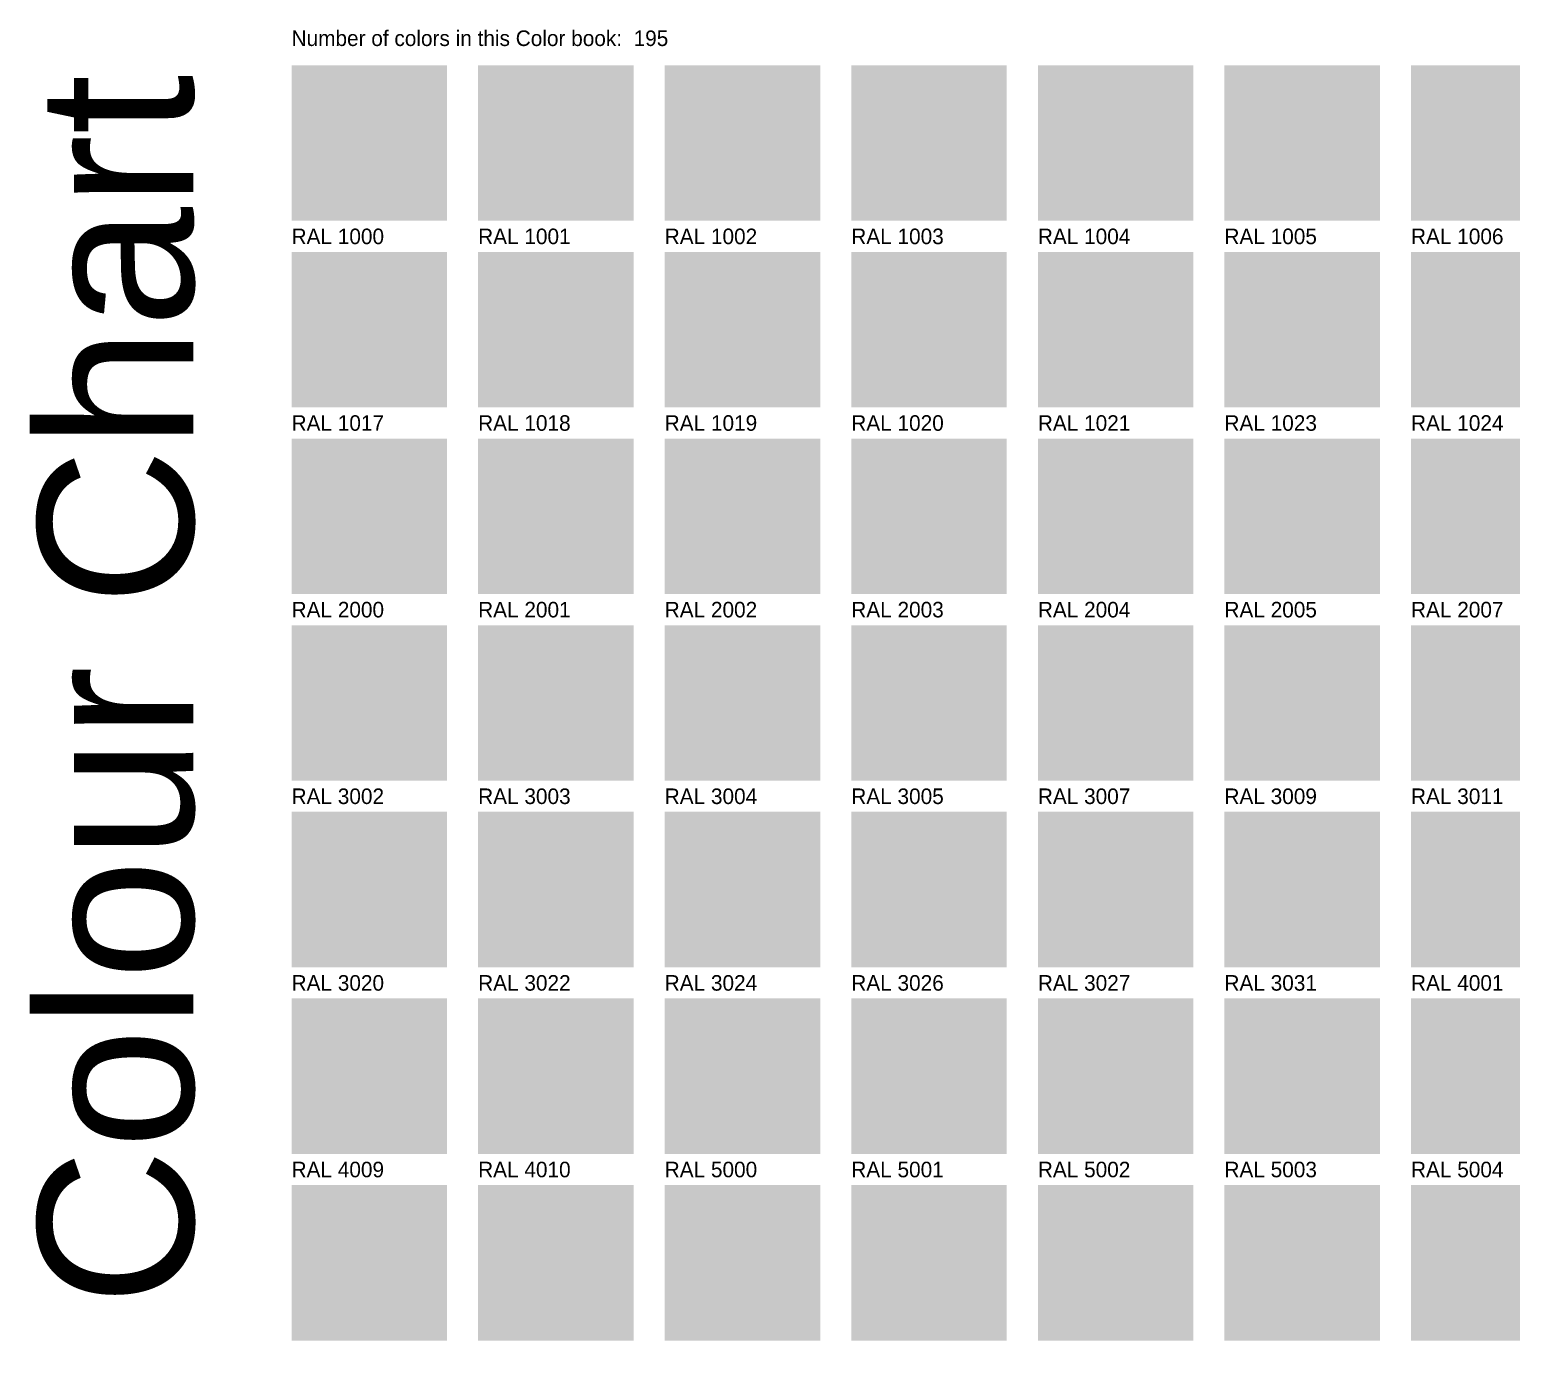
# Model space of a CAD drawing. Header units: millimetres. Extents: x 2.8 to 21.6, y 3.1 to 20.1.
# Drawn here: x 2.85 to 12.38, y 11.61 to 20.06 of the extents above; entities that cross this region are included whole.
import ezdxf

# ---------------------------------------------------------------- set-up
doc = ezdxf.new("R2010")
doc.units = ezdxf.units.MM
doc.layers.add('ceco.net 554 - RAL Classic Colour Chart', color=7, linetype='Continuous')
doc.styles.add('ceco.net 554', font='arial.ttf')

msp = doc.modelspace()

# ---------------------------------------------------------------- linework, layer by layer
at = {"layer": 'ceco.net 554 - RAL Classic Colour Chart', "color": 53, "true_color": 0xccc58f, "const_width": 1}
msp.add_lwpolyline([(4.5312, 19.3348), (5.5312, 19.3348)], dxfattribs=at)
msp.add_lwpolyline([(4.5312, 19.3348), (5.5312, 19.3348)], dxfattribs=at)
msp.add_lwpolyline([(4.5312, 19.3348), (5.5312, 19.3348)], dxfattribs=at)
msp.add_lwpolyline([(4.5312, 19.3348), (5.5312, 19.3348)], dxfattribs=at)
msp.add_lwpolyline([(4.5312, 19.3348), (5.5312, 19.3348)], dxfattribs=at)
msp.add_lwpolyline([(4.5312, 19.3348), (5.5312, 19.3348)], dxfattribs=at)
at = {"layer": 'ceco.net 554 - RAL Classic Colour Chart', "color": 43, "true_color": 0xd1bc8a, "const_width": 1}
msp.add_lwpolyline([(5.7312, 19.3348), (6.7312, 19.3348)], dxfattribs=at)
msp.add_lwpolyline([(5.7312, 19.3348), (6.7312, 19.3348)], dxfattribs=at)
msp.add_lwpolyline([(5.7312, 19.3348), (6.7312, 19.3348)], dxfattribs=at)
msp.add_lwpolyline([(5.7312, 19.3348), (6.7312, 19.3348)], dxfattribs=at)
msp.add_lwpolyline([(5.7312, 19.3348), (6.7312, 19.3348)], dxfattribs=at)
msp.add_lwpolyline([(5.7312, 19.3348), (6.7312, 19.3348)], dxfattribs=at)
at = {"layer": 'ceco.net 554 - RAL Classic Colour Chart', "color": 43, "true_color": 0xd2b773, "const_width": 1}
msp.add_lwpolyline([(6.9312, 19.3348), (7.9312, 19.3348)], dxfattribs=at)
msp.add_lwpolyline([(6.9312, 19.3348), (7.9312, 19.3348)], dxfattribs=at)
msp.add_lwpolyline([(6.9312, 19.3348), (7.9312, 19.3348)], dxfattribs=at)
msp.add_lwpolyline([(6.9312, 19.3348), (7.9312, 19.3348)], dxfattribs=at)
msp.add_lwpolyline([(6.9312, 19.3348), (7.9312, 19.3348)], dxfattribs=at)
msp.add_lwpolyline([(6.9312, 19.3348), (7.9312, 19.3348)], dxfattribs=at)
at = {"layer": 'ceco.net 554 - RAL Classic Colour Chart', "color": 40, "true_color": 0xf7ba0b, "const_width": 1}
msp.add_lwpolyline([(8.1312, 19.3348), (9.1312, 19.3348)], dxfattribs=at)
msp.add_lwpolyline([(8.1312, 19.3348), (9.1312, 19.3348)], dxfattribs=at)
msp.add_lwpolyline([(8.1312, 19.3348), (9.1312, 19.3348)], dxfattribs=at)
msp.add_lwpolyline([(8.1312, 19.3348), (9.1312, 19.3348)], dxfattribs=at)
msp.add_lwpolyline([(8.1312, 19.3348), (9.1312, 19.3348)], dxfattribs=at)
msp.add_lwpolyline([(8.1312, 19.3348), (9.1312, 19.3348)], dxfattribs=at)
at = {"layer": 'ceco.net 554 - RAL Classic Colour Chart', "color": 42, "true_color": 0xe2b007, "const_width": 1}
msp.add_lwpolyline([(9.3312, 19.3348), (10.3312, 19.3348)], dxfattribs=at)
msp.add_lwpolyline([(9.3312, 19.3348), (10.3312, 19.3348)], dxfattribs=at)
msp.add_lwpolyline([(9.3312, 19.3348), (10.3312, 19.3348)], dxfattribs=at)
msp.add_lwpolyline([(9.3312, 19.3348), (10.3312, 19.3348)], dxfattribs=at)
msp.add_lwpolyline([(9.3312, 19.3348), (10.3312, 19.3348)], dxfattribs=at)
msp.add_lwpolyline([(9.3312, 19.3348), (10.3312, 19.3348)], dxfattribs=at)
at = {"layer": 'ceco.net 554 - RAL Classic Colour Chart', "color": 42, "true_color": 0xc89f04, "const_width": 1}
msp.add_lwpolyline([(10.5312, 19.3348), (11.5312, 19.3348)], dxfattribs=at)
msp.add_lwpolyline([(10.5312, 19.3348), (11.5312, 19.3348)], dxfattribs=at)
msp.add_lwpolyline([(10.5312, 19.3348), (11.5312, 19.3348)], dxfattribs=at)
msp.add_lwpolyline([(10.5312, 19.3348), (11.5312, 19.3348)], dxfattribs=at)
msp.add_lwpolyline([(10.5312, 19.3348), (11.5312, 19.3348)], dxfattribs=at)
msp.add_lwpolyline([(10.5312, 19.3348), (11.5312, 19.3348)], dxfattribs=at)
at = {"layer": 'ceco.net 554 - RAL Classic Colour Chart', "color": 42, "true_color": 0xe1a100, "const_width": 1}
msp.add_lwpolyline([(11.7312, 19.3348), (12.7312, 19.3348)], dxfattribs=at)
msp.add_lwpolyline([(11.7312, 19.3348), (12.7312, 19.3348)], dxfattribs=at)
msp.add_lwpolyline([(11.7312, 19.3348), (12.7312, 19.3348)], dxfattribs=at)
msp.add_lwpolyline([(11.7312, 19.3348), (12.7312, 19.3348)], dxfattribs=at)
msp.add_lwpolyline([(11.7312, 19.3348), (12.7312, 19.3348)], dxfattribs=at)
msp.add_lwpolyline([(11.7312, 19.3348), (12.7312, 19.3348)], dxfattribs=at)
at = {"layer": 'ceco.net 554 - RAL Classic Colour Chart', "color": 43, "true_color": 0xf4b752, "const_width": 1}
msp.add_lwpolyline([(4.5312, 18.1348), (5.5312, 18.1348)], dxfattribs=at)
msp.add_lwpolyline([(4.5312, 18.1348), (5.5312, 18.1348)], dxfattribs=at)
msp.add_lwpolyline([(4.5312, 18.1348), (5.5312, 18.1348)], dxfattribs=at)
msp.add_lwpolyline([(4.5312, 18.1348), (5.5312, 18.1348)], dxfattribs=at)
msp.add_lwpolyline([(4.5312, 18.1348), (5.5312, 18.1348)], dxfattribs=at)
msp.add_lwpolyline([(4.5312, 18.1348), (5.5312, 18.1348)], dxfattribs=at)
at = {"layer": 'ceco.net 554 - RAL Classic Colour Chart', "color": 53, "true_color": 0xf3e03b, "const_width": 1}
msp.add_lwpolyline([(5.7312, 18.1348), (6.7312, 18.1348)], dxfattribs=at)
msp.add_lwpolyline([(5.7312, 18.1348), (6.7312, 18.1348)], dxfattribs=at)
msp.add_lwpolyline([(5.7312, 18.1348), (6.7312, 18.1348)], dxfattribs=at)
msp.add_lwpolyline([(5.7312, 18.1348), (6.7312, 18.1348)], dxfattribs=at)
msp.add_lwpolyline([(5.7312, 18.1348), (6.7312, 18.1348)], dxfattribs=at)
msp.add_lwpolyline([(5.7312, 18.1348), (6.7312, 18.1348)], dxfattribs=at)
at = {"layer": 'ceco.net 554 - RAL Classic Colour Chart', "color": 252, "true_color": 0xa4957d, "const_width": 1}
msp.add_lwpolyline([(6.9312, 18.1348), (7.9312, 18.1348)], dxfattribs=at)
msp.add_lwpolyline([(6.9312, 18.1348), (7.9312, 18.1348)], dxfattribs=at)
msp.add_lwpolyline([(6.9312, 18.1348), (7.9312, 18.1348)], dxfattribs=at)
msp.add_lwpolyline([(6.9312, 18.1348), (7.9312, 18.1348)], dxfattribs=at)
msp.add_lwpolyline([(6.9312, 18.1348), (7.9312, 18.1348)], dxfattribs=at)
msp.add_lwpolyline([(6.9312, 18.1348), (7.9312, 18.1348)], dxfattribs=at)
at = {"layer": 'ceco.net 554 - RAL Classic Colour Chart', "color": 55, "true_color": 0x9a9464, "const_width": 1}
msp.add_lwpolyline([(8.1312, 18.1348), (9.1312, 18.1348)], dxfattribs=at)
msp.add_lwpolyline([(8.1312, 18.1348), (9.1312, 18.1348)], dxfattribs=at)
msp.add_lwpolyline([(8.1312, 18.1348), (9.1312, 18.1348)], dxfattribs=at)
msp.add_lwpolyline([(8.1312, 18.1348), (9.1312, 18.1348)], dxfattribs=at)
msp.add_lwpolyline([(8.1312, 18.1348), (9.1312, 18.1348)], dxfattribs=at)
msp.add_lwpolyline([(8.1312, 18.1348), (9.1312, 18.1348)], dxfattribs=at)
at = {"layer": 'ceco.net 554 - RAL Classic Colour Chart', "color": 40, "true_color": 0xeec900, "const_width": 1}
msp.add_lwpolyline([(9.3312, 18.1348), (10.3312, 18.1348)], dxfattribs=at)
msp.add_lwpolyline([(9.3312, 18.1348), (10.3312, 18.1348)], dxfattribs=at)
msp.add_lwpolyline([(9.3312, 18.1348), (10.3312, 18.1348)], dxfattribs=at)
msp.add_lwpolyline([(9.3312, 18.1348), (10.3312, 18.1348)], dxfattribs=at)
msp.add_lwpolyline([(9.3312, 18.1348), (10.3312, 18.1348)], dxfattribs=at)
msp.add_lwpolyline([(9.3312, 18.1348), (10.3312, 18.1348)], dxfattribs=at)
at = {"layer": 'ceco.net 554 - RAL Classic Colour Chart', "color": 40, "true_color": 0xf0ca00, "const_width": 1}
msp.add_lwpolyline([(10.5312, 18.1348), (11.5312, 18.1348)], dxfattribs=at)
msp.add_lwpolyline([(10.5312, 18.1348), (11.5312, 18.1348)], dxfattribs=at)
msp.add_lwpolyline([(10.5312, 18.1348), (11.5312, 18.1348)], dxfattribs=at)
msp.add_lwpolyline([(10.5312, 18.1348), (11.5312, 18.1348)], dxfattribs=at)
msp.add_lwpolyline([(10.5312, 18.1348), (11.5312, 18.1348)], dxfattribs=at)
msp.add_lwpolyline([(10.5312, 18.1348), (11.5312, 18.1348)], dxfattribs=at)
at = {"layer": 'ceco.net 554 - RAL Classic Colour Chart', "color": 33, "true_color": 0xb89c50, "const_width": 1}
msp.add_lwpolyline([(11.7312, 18.1348), (12.7312, 18.1348)], dxfattribs=at)
msp.add_lwpolyline([(11.7312, 18.1348), (12.7312, 18.1348)], dxfattribs=at)
msp.add_lwpolyline([(11.7312, 18.1348), (12.7312, 18.1348)], dxfattribs=at)
msp.add_lwpolyline([(11.7312, 18.1348), (12.7312, 18.1348)], dxfattribs=at)
msp.add_lwpolyline([(11.7312, 18.1348), (12.7312, 18.1348)], dxfattribs=at)
msp.add_lwpolyline([(11.7312, 18.1348), (12.7312, 18.1348)], dxfattribs=at)
at = {"layer": 'ceco.net 554 - RAL Classic Colour Chart', "color": 32, "true_color": 0xdd7907, "const_width": 1}
msp.add_lwpolyline([(4.5312, 16.9348), (5.5312, 16.9348)], dxfattribs=at)
msp.add_lwpolyline([(4.5312, 16.9348), (5.5312, 16.9348)], dxfattribs=at)
msp.add_lwpolyline([(4.5312, 16.9348), (5.5312, 16.9348)], dxfattribs=at)
msp.add_lwpolyline([(4.5312, 16.9348), (5.5312, 16.9348)], dxfattribs=at)
msp.add_lwpolyline([(4.5312, 16.9348), (5.5312, 16.9348)], dxfattribs=at)
msp.add_lwpolyline([(4.5312, 16.9348), (5.5312, 16.9348)], dxfattribs=at)
at = {"layer": 'ceco.net 554 - RAL Classic Colour Chart', "color": 32, "true_color": 0xbe4e24, "const_width": 1}
msp.add_lwpolyline([(5.7312, 16.9348), (6.7312, 16.9348)], dxfattribs=at)
msp.add_lwpolyline([(5.7312, 16.9348), (6.7312, 16.9348)], dxfattribs=at)
msp.add_lwpolyline([(5.7312, 16.9348), (6.7312, 16.9348)], dxfattribs=at)
msp.add_lwpolyline([(5.7312, 16.9348), (6.7312, 16.9348)], dxfattribs=at)
msp.add_lwpolyline([(5.7312, 16.9348), (6.7312, 16.9348)], dxfattribs=at)
msp.add_lwpolyline([(5.7312, 16.9348), (6.7312, 16.9348)], dxfattribs=at)
at = {"layer": 'ceco.net 554 - RAL Classic Colour Chart', "color": 22, "true_color": 0xc63927, "const_width": 1}
msp.add_lwpolyline([(6.9312, 16.9348), (7.9312, 16.9348)], dxfattribs=at)
msp.add_lwpolyline([(6.9312, 16.9348), (7.9312, 16.9348)], dxfattribs=at)
msp.add_lwpolyline([(6.9312, 16.9348), (7.9312, 16.9348)], dxfattribs=at)
msp.add_lwpolyline([(6.9312, 16.9348), (7.9312, 16.9348)], dxfattribs=at)
msp.add_lwpolyline([(6.9312, 16.9348), (7.9312, 16.9348)], dxfattribs=at)
msp.add_lwpolyline([(6.9312, 16.9348), (7.9312, 16.9348)], dxfattribs=at)
at = {"layer": 'ceco.net 554 - RAL Classic Colour Chart', "color": 30, "true_color": 0xfa842b, "const_width": 1}
msp.add_lwpolyline([(8.1312, 16.9348), (9.1312, 16.9348)], dxfattribs=at)
msp.add_lwpolyline([(8.1312, 16.9348), (9.1312, 16.9348)], dxfattribs=at)
msp.add_lwpolyline([(8.1312, 16.9348), (9.1312, 16.9348)], dxfattribs=at)
msp.add_lwpolyline([(8.1312, 16.9348), (9.1312, 16.9348)], dxfattribs=at)
msp.add_lwpolyline([(8.1312, 16.9348), (9.1312, 16.9348)], dxfattribs=at)
msp.add_lwpolyline([(8.1312, 16.9348), (9.1312, 16.9348)], dxfattribs=at)
at = {"layer": 'ceco.net 554 - RAL Classic Colour Chart', "color": 32, "true_color": 0xe75b12, "const_width": 1}
msp.add_lwpolyline([(9.3312, 16.9348), (10.3312, 16.9348)], dxfattribs=at)
msp.add_lwpolyline([(9.3312, 16.9348), (10.3312, 16.9348)], dxfattribs=at)
msp.add_lwpolyline([(9.3312, 16.9348), (10.3312, 16.9348)], dxfattribs=at)
msp.add_lwpolyline([(9.3312, 16.9348), (10.3312, 16.9348)], dxfattribs=at)
msp.add_lwpolyline([(9.3312, 16.9348), (10.3312, 16.9348)], dxfattribs=at)
msp.add_lwpolyline([(9.3312, 16.9348), (10.3312, 16.9348)], dxfattribs=at)
at = {"layer": 'ceco.net 554 - RAL Classic Colour Chart', "color": 20, "true_color": 0xff2300, "const_width": 1}
msp.add_lwpolyline([(10.5312, 16.9348), (11.5312, 16.9348)], dxfattribs=at)
msp.add_lwpolyline([(10.5312, 16.9348), (11.5312, 16.9348)], dxfattribs=at)
msp.add_lwpolyline([(10.5312, 16.9348), (11.5312, 16.9348)], dxfattribs=at)
msp.add_lwpolyline([(10.5312, 16.9348), (11.5312, 16.9348)], dxfattribs=at)
msp.add_lwpolyline([(10.5312, 16.9348), (11.5312, 16.9348)], dxfattribs=at)
msp.add_lwpolyline([(10.5312, 16.9348), (11.5312, 16.9348)], dxfattribs=at)
at = {"layer": 'ceco.net 554 - RAL Classic Colour Chart', "color": 40, "true_color": 0xffa421, "const_width": 1}
msp.add_lwpolyline([(11.7312, 16.9348), (12.7312, 16.9348)], dxfattribs=at)
msp.add_lwpolyline([(11.7312, 16.9348), (12.7312, 16.9348)], dxfattribs=at)
msp.add_lwpolyline([(11.7312, 16.9348), (12.7312, 16.9348)], dxfattribs=at)
msp.add_lwpolyline([(11.7312, 16.9348), (12.7312, 16.9348)], dxfattribs=at)
msp.add_lwpolyline([(11.7312, 16.9348), (12.7312, 16.9348)], dxfattribs=at)
msp.add_lwpolyline([(11.7312, 16.9348), (12.7312, 16.9348)], dxfattribs=at)
at = {"layer": 'ceco.net 554 - RAL Classic Colour Chart', "color": 244, "true_color": 0xa1232b, "const_width": 1}
msp.add_lwpolyline([(4.5312, 15.7348), (5.5312, 15.7348)], dxfattribs=at)
msp.add_lwpolyline([(4.5312, 15.7348), (5.5312, 15.7348)], dxfattribs=at)
msp.add_lwpolyline([(4.5312, 15.7348), (5.5312, 15.7348)], dxfattribs=at)
msp.add_lwpolyline([(4.5312, 15.7348), (5.5312, 15.7348)], dxfattribs=at)
msp.add_lwpolyline([(4.5312, 15.7348), (5.5312, 15.7348)], dxfattribs=at)
msp.add_lwpolyline([(4.5312, 15.7348), (5.5312, 15.7348)], dxfattribs=at)
at = {"layer": 'ceco.net 554 - RAL Classic Colour Chart', "color": 244, "true_color": 0x8d1d2c, "const_width": 1}
msp.add_lwpolyline([(5.7312, 15.7348), (6.7312, 15.7348)], dxfattribs=at)
msp.add_lwpolyline([(5.7312, 15.7348), (6.7312, 15.7348)], dxfattribs=at)
msp.add_lwpolyline([(5.7312, 15.7348), (6.7312, 15.7348)], dxfattribs=at)
msp.add_lwpolyline([(5.7312, 15.7348), (6.7312, 15.7348)], dxfattribs=at)
msp.add_lwpolyline([(5.7312, 15.7348), (6.7312, 15.7348)], dxfattribs=at)
msp.add_lwpolyline([(5.7312, 15.7348), (6.7312, 15.7348)], dxfattribs=at)
at = {"layer": 'ceco.net 554 - RAL Classic Colour Chart', "color": 246, "true_color": 0x701f29, "const_width": 1}
msp.add_lwpolyline([(6.9312, 15.7348), (7.9312, 15.7348)], dxfattribs=at)
msp.add_lwpolyline([(6.9312, 15.7348), (7.9312, 15.7348)], dxfattribs=at)
msp.add_lwpolyline([(6.9312, 15.7348), (7.9312, 15.7348)], dxfattribs=at)
msp.add_lwpolyline([(6.9312, 15.7348), (7.9312, 15.7348)], dxfattribs=at)
msp.add_lwpolyline([(6.9312, 15.7348), (7.9312, 15.7348)], dxfattribs=at)
msp.add_lwpolyline([(6.9312, 15.7348), (7.9312, 15.7348)], dxfattribs=at)
at = {"layer": 'ceco.net 554 - RAL Classic Colour Chart', "color": 19, "true_color": 0x5e2028, "const_width": 1}
msp.add_lwpolyline([(8.1312, 15.7348), (9.1312, 15.7348)], dxfattribs=at)
msp.add_lwpolyline([(8.1312, 15.7348), (9.1312, 15.7348)], dxfattribs=at)
msp.add_lwpolyline([(8.1312, 15.7348), (9.1312, 15.7348)], dxfattribs=at)
msp.add_lwpolyline([(8.1312, 15.7348), (9.1312, 15.7348)], dxfattribs=at)
msp.add_lwpolyline([(8.1312, 15.7348), (9.1312, 15.7348)], dxfattribs=at)
msp.add_lwpolyline([(8.1312, 15.7348), (9.1312, 15.7348)], dxfattribs=at)
at = {"layer": 'ceco.net 554 - RAL Classic Colour Chart', "color": 19, "true_color": 0x402225, "const_width": 1}
msp.add_lwpolyline([(9.3312, 15.7348), (10.3312, 15.7348)], dxfattribs=at)
msp.add_lwpolyline([(9.3312, 15.7348), (10.3312, 15.7348)], dxfattribs=at)
msp.add_lwpolyline([(9.3312, 15.7348), (10.3312, 15.7348)], dxfattribs=at)
msp.add_lwpolyline([(9.3312, 15.7348), (10.3312, 15.7348)], dxfattribs=at)
msp.add_lwpolyline([(9.3312, 15.7348), (10.3312, 15.7348)], dxfattribs=at)
msp.add_lwpolyline([(9.3312, 15.7348), (10.3312, 15.7348)], dxfattribs=at)
at = {"layer": 'ceco.net 554 - RAL Classic Colour Chart', "color": 17, "true_color": 0x703731, "const_width": 1}
msp.add_lwpolyline([(10.5312, 15.7348), (11.5312, 15.7348)], dxfattribs=at)
msp.add_lwpolyline([(10.5312, 15.7348), (11.5312, 15.7348)], dxfattribs=at)
msp.add_lwpolyline([(10.5312, 15.7348), (11.5312, 15.7348)], dxfattribs=at)
msp.add_lwpolyline([(10.5312, 15.7348), (11.5312, 15.7348)], dxfattribs=at)
msp.add_lwpolyline([(10.5312, 15.7348), (11.5312, 15.7348)], dxfattribs=at)
msp.add_lwpolyline([(10.5312, 15.7348), (11.5312, 15.7348)], dxfattribs=at)
at = {"layer": 'ceco.net 554 - RAL Classic Colour Chart', "color": 17, "true_color": 0x7e292c, "const_width": 1}
msp.add_lwpolyline([(11.7312, 15.7348), (12.7312, 15.7348)], dxfattribs=at)
msp.add_lwpolyline([(11.7312, 15.7348), (12.7312, 15.7348)], dxfattribs=at)
msp.add_lwpolyline([(11.7312, 15.7348), (12.7312, 15.7348)], dxfattribs=at)
msp.add_lwpolyline([(11.7312, 15.7348), (12.7312, 15.7348)], dxfattribs=at)
msp.add_lwpolyline([(11.7312, 15.7348), (12.7312, 15.7348)], dxfattribs=at)
msp.add_lwpolyline([(11.7312, 15.7348), (12.7312, 15.7348)], dxfattribs=at)
at = {"layer": 'ceco.net 554 - RAL Classic Colour Chart', "color": 242, "true_color": 0xc1121c, "const_width": 1}
msp.add_lwpolyline([(4.5312, 14.5348), (5.5312, 14.5348)], dxfattribs=at)
msp.add_lwpolyline([(4.5312, 14.5348), (5.5312, 14.5348)], dxfattribs=at)
msp.add_lwpolyline([(4.5312, 14.5348), (5.5312, 14.5348)], dxfattribs=at)
msp.add_lwpolyline([(4.5312, 14.5348), (5.5312, 14.5348)], dxfattribs=at)
msp.add_lwpolyline([(4.5312, 14.5348), (5.5312, 14.5348)], dxfattribs=at)
msp.add_lwpolyline([(4.5312, 14.5348), (5.5312, 14.5348)], dxfattribs=at)
at = {"layer": 'ceco.net 554 - RAL Classic Colour Chart', "color": 13, "true_color": 0xd56d56, "const_width": 1}
msp.add_lwpolyline([(5.7312, 14.5348), (6.7312, 14.5348)], dxfattribs=at)
msp.add_lwpolyline([(5.7312, 14.5348), (6.7312, 14.5348)], dxfattribs=at)
msp.add_lwpolyline([(5.7312, 14.5348), (6.7312, 14.5348)], dxfattribs=at)
msp.add_lwpolyline([(5.7312, 14.5348), (6.7312, 14.5348)], dxfattribs=at)
msp.add_lwpolyline([(5.7312, 14.5348), (6.7312, 14.5348)], dxfattribs=at)
msp.add_lwpolyline([(5.7312, 14.5348), (6.7312, 14.5348)], dxfattribs=at)
at = {"layer": 'ceco.net 554 - RAL Classic Colour Chart', "color": 1, "true_color": 0xf70000, "const_width": 1}
msp.add_lwpolyline([(6.9312, 14.5348), (7.9312, 14.5348)], dxfattribs=at)
msp.add_lwpolyline([(6.9312, 14.5348), (7.9312, 14.5348)], dxfattribs=at)
msp.add_lwpolyline([(6.9312, 14.5348), (7.9312, 14.5348)], dxfattribs=at)
msp.add_lwpolyline([(6.9312, 14.5348), (7.9312, 14.5348)], dxfattribs=at)
msp.add_lwpolyline([(6.9312, 14.5348), (7.9312, 14.5348)], dxfattribs=at)
msp.add_lwpolyline([(6.9312, 14.5348), (7.9312, 14.5348)], dxfattribs=at)
at = {"layer": 'ceco.net 554 - RAL Classic Colour Chart', "color": 1, "true_color": 0xff0000, "const_width": 1}
msp.add_lwpolyline([(8.1312, 14.5348), (9.1312, 14.5348)], dxfattribs=at)
msp.add_lwpolyline([(8.1312, 14.5348), (9.1312, 14.5348)], dxfattribs=at)
msp.add_lwpolyline([(8.1312, 14.5348), (9.1312, 14.5348)], dxfattribs=at)
msp.add_lwpolyline([(8.1312, 14.5348), (9.1312, 14.5348)], dxfattribs=at)
msp.add_lwpolyline([(8.1312, 14.5348), (9.1312, 14.5348)], dxfattribs=at)
msp.add_lwpolyline([(8.1312, 14.5348), (9.1312, 14.5348)], dxfattribs=at)
at = {"layer": 'ceco.net 554 - RAL Classic Colour Chart', "color": 242, "true_color": 0xb42041, "const_width": 1}
msp.add_lwpolyline([(9.3312, 14.5348), (10.3312, 14.5348)], dxfattribs=at)
msp.add_lwpolyline([(9.3312, 14.5348), (10.3312, 14.5348)], dxfattribs=at)
msp.add_lwpolyline([(9.3312, 14.5348), (10.3312, 14.5348)], dxfattribs=at)
msp.add_lwpolyline([(9.3312, 14.5348), (10.3312, 14.5348)], dxfattribs=at)
msp.add_lwpolyline([(9.3312, 14.5348), (10.3312, 14.5348)], dxfattribs=at)
msp.add_lwpolyline([(9.3312, 14.5348), (10.3312, 14.5348)], dxfattribs=at)
at = {"layer": 'ceco.net 554 - RAL Classic Colour Chart', "color": 15, "true_color": 0xac323b, "const_width": 1}
msp.add_lwpolyline([(10.5312, 14.5348), (11.5312, 14.5348)], dxfattribs=at)
msp.add_lwpolyline([(10.5312, 14.5348), (11.5312, 14.5348)], dxfattribs=at)
msp.add_lwpolyline([(10.5312, 14.5348), (11.5312, 14.5348)], dxfattribs=at)
msp.add_lwpolyline([(10.5312, 14.5348), (11.5312, 14.5348)], dxfattribs=at)
msp.add_lwpolyline([(10.5312, 14.5348), (11.5312, 14.5348)], dxfattribs=at)
msp.add_lwpolyline([(10.5312, 14.5348), (11.5312, 14.5348)], dxfattribs=at)
at = {"layer": 'ceco.net 554 - RAL Classic Colour Chart', "color": 225, "true_color": 0x8a5a83, "const_width": 1}
msp.add_lwpolyline([(11.7312, 14.5348), (12.7312, 14.5348)], dxfattribs=at)
msp.add_lwpolyline([(11.7312, 14.5348), (12.7312, 14.5348)], dxfattribs=at)
msp.add_lwpolyline([(11.7312, 14.5348), (12.7312, 14.5348)], dxfattribs=at)
msp.add_lwpolyline([(11.7312, 14.5348), (12.7312, 14.5348)], dxfattribs=at)
msp.add_lwpolyline([(11.7312, 14.5348), (12.7312, 14.5348)], dxfattribs=at)
msp.add_lwpolyline([(11.7312, 14.5348), (12.7312, 14.5348)], dxfattribs=at)
at = {"layer": 'ceco.net 554 - RAL Classic Colour Chart', "color": 252, "true_color": 0xa38995, "const_width": 1}
msp.add_lwpolyline([(4.5312, 13.3348), (5.5312, 13.3348)], dxfattribs=at)
msp.add_lwpolyline([(4.5312, 13.3348), (5.5312, 13.3348)], dxfattribs=at)
msp.add_lwpolyline([(4.5312, 13.3348), (5.5312, 13.3348)], dxfattribs=at)
msp.add_lwpolyline([(4.5312, 13.3348), (5.5312, 13.3348)], dxfattribs=at)
msp.add_lwpolyline([(4.5312, 13.3348), (5.5312, 13.3348)], dxfattribs=at)
msp.add_lwpolyline([(4.5312, 13.3348), (5.5312, 13.3348)], dxfattribs=at)
at = {"layer": 'ceco.net 554 - RAL Classic Colour Chart', "color": 243, "true_color": 0xc63678, "const_width": 1}
msp.add_lwpolyline([(5.7312, 13.3348), (6.7312, 13.3348)], dxfattribs=at)
msp.add_lwpolyline([(5.7312, 13.3348), (6.7312, 13.3348)], dxfattribs=at)
msp.add_lwpolyline([(5.7312, 13.3348), (6.7312, 13.3348)], dxfattribs=at)
msp.add_lwpolyline([(5.7312, 13.3348), (6.7312, 13.3348)], dxfattribs=at)
msp.add_lwpolyline([(5.7312, 13.3348), (6.7312, 13.3348)], dxfattribs=at)
msp.add_lwpolyline([(5.7312, 13.3348), (6.7312, 13.3348)], dxfattribs=at)
at = {"layer": 'ceco.net 554 - RAL Classic Colour Chart', "color": 167, "true_color": 0x384c70, "const_width": 1}
msp.add_lwpolyline([(6.9312, 13.3348), (7.9312, 13.3348)], dxfattribs=at)
msp.add_lwpolyline([(6.9312, 13.3348), (7.9312, 13.3348)], dxfattribs=at)
msp.add_lwpolyline([(6.9312, 13.3348), (7.9312, 13.3348)], dxfattribs=at)
msp.add_lwpolyline([(6.9312, 13.3348), (7.9312, 13.3348)], dxfattribs=at)
msp.add_lwpolyline([(6.9312, 13.3348), (7.9312, 13.3348)], dxfattribs=at)
msp.add_lwpolyline([(6.9312, 13.3348), (7.9312, 13.3348)], dxfattribs=at)
at = {"layer": 'ceco.net 554 - RAL Classic Colour Chart', "color": 139, "true_color": 0x1f4764, "const_width": 1}
msp.add_lwpolyline([(8.1312, 13.3348), (9.1312, 13.3348)], dxfattribs=at)
msp.add_lwpolyline([(8.1312, 13.3348), (9.1312, 13.3348)], dxfattribs=at)
msp.add_lwpolyline([(8.1312, 13.3348), (9.1312, 13.3348)], dxfattribs=at)
msp.add_lwpolyline([(8.1312, 13.3348), (9.1312, 13.3348)], dxfattribs=at)
msp.add_lwpolyline([(8.1312, 13.3348), (9.1312, 13.3348)], dxfattribs=at)
msp.add_lwpolyline([(8.1312, 13.3348), (9.1312, 13.3348)], dxfattribs=at)
at = {"layer": 'ceco.net 554 - RAL Classic Colour Chart', "color": 177, "true_color": 0x2b2c7c, "const_width": 1}
msp.add_lwpolyline([(9.3312, 13.3348), (10.3312, 13.3348)], dxfattribs=at)
msp.add_lwpolyline([(9.3312, 13.3348), (10.3312, 13.3348)], dxfattribs=at)
msp.add_lwpolyline([(9.3312, 13.3348), (10.3312, 13.3348)], dxfattribs=at)
msp.add_lwpolyline([(9.3312, 13.3348), (10.3312, 13.3348)], dxfattribs=at)
msp.add_lwpolyline([(9.3312, 13.3348), (10.3312, 13.3348)], dxfattribs=at)
msp.add_lwpolyline([(9.3312, 13.3348), (10.3312, 13.3348)], dxfattribs=at)
at = {"layer": 'ceco.net 554 - RAL Classic Colour Chart', "color": 159, "true_color": 0x2a3756, "const_width": 1}
msp.add_lwpolyline([(10.5312, 13.3348), (11.5312, 13.3348)], dxfattribs=at)
msp.add_lwpolyline([(10.5312, 13.3348), (11.5312, 13.3348)], dxfattribs=at)
msp.add_lwpolyline([(10.5312, 13.3348), (11.5312, 13.3348)], dxfattribs=at)
msp.add_lwpolyline([(10.5312, 13.3348), (11.5312, 13.3348)], dxfattribs=at)
msp.add_lwpolyline([(10.5312, 13.3348), (11.5312, 13.3348)], dxfattribs=at)
msp.add_lwpolyline([(10.5312, 13.3348), (11.5312, 13.3348)], dxfattribs=at)
at = {"layer": 'ceco.net 554 - RAL Classic Colour Chart', "color": 250, "true_color": 0x1d1f2a, "const_width": 1}
msp.add_lwpolyline([(11.7312, 13.3348), (12.7312, 13.3348)], dxfattribs=at)
msp.add_lwpolyline([(11.7312, 13.3348), (12.7312, 13.3348)], dxfattribs=at)
msp.add_lwpolyline([(11.7312, 13.3348), (12.7312, 13.3348)], dxfattribs=at)
msp.add_lwpolyline([(11.7312, 13.3348), (12.7312, 13.3348)], dxfattribs=at)
msp.add_lwpolyline([(11.7312, 13.3348), (12.7312, 13.3348)], dxfattribs=at)
msp.add_lwpolyline([(11.7312, 13.3348), (12.7312, 13.3348)], dxfattribs=at)
at = {"layer": 'ceco.net 554 - RAL Classic Colour Chart', "color": 169, "true_color": 0x232d53, "const_width": 1}
msp.add_lwpolyline([(4.5312, 12.1348), (5.5312, 12.1348)], dxfattribs=at)
msp.add_lwpolyline([(4.5312, 12.1348), (5.5312, 12.1348)], dxfattribs=at)
msp.add_lwpolyline([(4.5312, 12.1348), (5.5312, 12.1348)], dxfattribs=at)
msp.add_lwpolyline([(4.5312, 12.1348), (5.5312, 12.1348)], dxfattribs=at)
msp.add_lwpolyline([(4.5312, 12.1348), (5.5312, 12.1348)], dxfattribs=at)
msp.add_lwpolyline([(4.5312, 12.1348), (5.5312, 12.1348)], dxfattribs=at)
at = {"layer": 'ceco.net 554 - RAL Classic Colour Chart', "color": 8, "true_color": 0x6c7c98, "const_width": 1}
msp.add_lwpolyline([(5.7312, 12.1348), (6.7312, 12.1348)], dxfattribs=at)
msp.add_lwpolyline([(5.7312, 12.1348), (6.7312, 12.1348)], dxfattribs=at)
msp.add_lwpolyline([(5.7312, 12.1348), (6.7312, 12.1348)], dxfattribs=at)
msp.add_lwpolyline([(5.7312, 12.1348), (6.7312, 12.1348)], dxfattribs=at)
msp.add_lwpolyline([(5.7312, 12.1348), (6.7312, 12.1348)], dxfattribs=at)
msp.add_lwpolyline([(5.7312, 12.1348), (6.7312, 12.1348)], dxfattribs=at)
at = {"layer": 'ceco.net 554 - RAL Classic Colour Chart', "color": 155, "true_color": 0x2874b2, "const_width": 1}
msp.add_lwpolyline([(6.9312, 12.1348), (7.9312, 12.1348)], dxfattribs=at)
msp.add_lwpolyline([(6.9312, 12.1348), (7.9312, 12.1348)], dxfattribs=at)
msp.add_lwpolyline([(6.9312, 12.1348), (7.9312, 12.1348)], dxfattribs=at)
msp.add_lwpolyline([(6.9312, 12.1348), (7.9312, 12.1348)], dxfattribs=at)
msp.add_lwpolyline([(6.9312, 12.1348), (7.9312, 12.1348)], dxfattribs=at)
msp.add_lwpolyline([(6.9312, 12.1348), (7.9312, 12.1348)], dxfattribs=at)
at = {"layer": 'ceco.net 554 - RAL Classic Colour Chart', "color": 154, "true_color": 0x0e518d, "const_width": 1}
msp.add_lwpolyline([(8.1312, 12.1348), (9.1312, 12.1348)], dxfattribs=at)
msp.add_lwpolyline([(8.1312, 12.1348), (9.1312, 12.1348)], dxfattribs=at)
msp.add_lwpolyline([(8.1312, 12.1348), (9.1312, 12.1348)], dxfattribs=at)
msp.add_lwpolyline([(8.1312, 12.1348), (9.1312, 12.1348)], dxfattribs=at)
msp.add_lwpolyline([(8.1312, 12.1348), (9.1312, 12.1348)], dxfattribs=at)
msp.add_lwpolyline([(8.1312, 12.1348), (9.1312, 12.1348)], dxfattribs=at)
at = {"layer": 'ceco.net 554 - RAL Classic Colour Chart', "color": 137, "true_color": 0x21888f, "const_width": 1}
msp.add_lwpolyline([(9.3312, 12.1348), (10.3312, 12.1348)], dxfattribs=at)
msp.add_lwpolyline([(9.3312, 12.1348), (10.3312, 12.1348)], dxfattribs=at)
msp.add_lwpolyline([(9.3312, 12.1348), (10.3312, 12.1348)], dxfattribs=at)
msp.add_lwpolyline([(9.3312, 12.1348), (10.3312, 12.1348)], dxfattribs=at)
msp.add_lwpolyline([(9.3312, 12.1348), (10.3312, 12.1348)], dxfattribs=at)
msp.add_lwpolyline([(9.3312, 12.1348), (10.3312, 12.1348)], dxfattribs=at)
at = {"layer": 'ceco.net 554 - RAL Classic Colour Chart', "color": 146, "true_color": 0x1a5784, "const_width": 1}
msp.add_lwpolyline([(10.5312, 12.1348), (11.5312, 12.1348)], dxfattribs=at)
msp.add_lwpolyline([(10.5312, 12.1348), (11.5312, 12.1348)], dxfattribs=at)
msp.add_lwpolyline([(10.5312, 12.1348), (11.5312, 12.1348)], dxfattribs=at)
msp.add_lwpolyline([(10.5312, 12.1348), (11.5312, 12.1348)], dxfattribs=at)
msp.add_lwpolyline([(10.5312, 12.1348), (11.5312, 12.1348)], dxfattribs=at)
msp.add_lwpolyline([(10.5312, 12.1348), (11.5312, 12.1348)], dxfattribs=at)
at = {"layer": 'ceco.net 554 - RAL Classic Colour Chart', "color": 148, "true_color": 0x0b4151, "const_width": 1}
msp.add_lwpolyline([(11.7312, 12.1348), (12.7312, 12.1348)], dxfattribs=at)
msp.add_lwpolyline([(11.7312, 12.1348), (12.7312, 12.1348)], dxfattribs=at)
msp.add_lwpolyline([(11.7312, 12.1348), (12.7312, 12.1348)], dxfattribs=at)
msp.add_lwpolyline([(11.7312, 12.1348), (12.7312, 12.1348)], dxfattribs=at)
msp.add_lwpolyline([(11.7312, 12.1348), (12.7312, 12.1348)], dxfattribs=at)
msp.add_lwpolyline([(11.7312, 12.1348), (12.7312, 12.1348)], dxfattribs=at)

# ---------------------------------------------------------------- texts
at = {"style": 'ceco.net 554'}
msp.add_text('RAL Classic Colour Chart', height=1, rotation=90, dxfattribs=at).set_placement((3.8997, 3.863))
at = {"layer": 'ceco.net 554 - RAL Classic Colour Chart'}
for s, p in [('Number of colors in this Color book:  195', (4.5312, 19.9588)), ('RAL 1000', (4.5312, 18.6848)), ('RAL 1000', (4.5312, 18.6848)), ('RAL 1000', (4.5312, 18.6848)), ('RAL 1000', (4.5312, 18.6848)), ('RAL 1000', (4.5312, 18.6848)), ('RAL 1000', (4.5312, 18.6848)), ('RAL 1001', (5.7312, 18.6848)), ('RAL 1001', (5.7312, 18.6848)), ('RAL 1001', (5.7312, 18.6848)), ('RAL 1001', (5.7312, 18.6848)), ('RAL 1001', (5.7312, 18.6848)), ('RAL 1001', (5.7312, 18.6848)), ('RAL 1002', (6.9312, 18.6848)), ('RAL 1002', (6.9312, 18.6848)), ('RAL 1002', (6.9312, 18.6848)), ('RAL 1002', (6.9312, 18.6848)), ('RAL 1002', (6.9312, 18.6848)), ('RAL 1002', (6.9312, 18.6848)), ('RAL 1003', (8.1312, 18.6848)), ('RAL 1003', (8.1312, 18.6848)), ('RAL 1003', (8.1312, 18.6848)), ('RAL 1003', (8.1312, 18.6848)), ('RAL 1003', (8.1312, 18.6848)), ('RAL 1003', (8.1312, 18.6848)), ('RAL 1004', (9.3312, 18.6848)), ('RAL 1004', (9.3312, 18.6848)), ('RAL 1004', (9.3312, 18.6848)), ('RAL 1004', (9.3312, 18.6848)), ('RAL 1004', (9.3312, 18.6848)), ('RAL 1004', (9.3312, 18.6848)), ('RAL 1005', (10.5312, 18.6848)), ('RAL 1005', (10.5312, 18.6848)), ('RAL 1005', (10.5312, 18.6848)), ('RAL 1005', (10.5312, 18.6848)), ('RAL 1005', (10.5312, 18.6848)), ('RAL 1005', (10.5312, 18.6848)), ('RAL 1006', (11.7312, 18.6848)), ('RAL 1006', (11.7312, 18.6848)), ('RAL 1006', (11.7312, 18.6848)), ('RAL 1006', (11.7312, 18.6848)), ('RAL 1006', (11.7312, 18.6848)), ('RAL 1006', (11.7312, 18.6848)), ('RAL 1017', (4.5312, 17.4848)), ('RAL 1017', (4.5312, 17.4848)), ('RAL 1017', (4.5312, 17.4848)), ('RAL 1017', (4.5312, 17.4848)), ('RAL 1017', (4.5312, 17.4848)), ('RAL 1017', (4.5312, 17.4848)), ('RAL 1018', (5.7312, 17.4848)), ('RAL 1018', (5.7312, 17.4848)), ('RAL 1018', (5.7312, 17.4848)), ('RAL 1018', (5.7312, 17.4848)), ('RAL 1018', (5.7312, 17.4848)), ('RAL 1018', (5.7312, 17.4848)), ('RAL 1019', (6.9312, 17.4848)), ('RAL 1019', (6.9312, 17.4848)), ('RAL 1019', (6.9312, 17.4848)), ('RAL 1019', (6.9312, 17.4848)), ('RAL 1019', (6.9312, 17.4848)), ('RAL 1019', (6.9312, 17.4848)), ('RAL 1020', (8.1312, 17.4848)), ('RAL 1020', (8.1312, 17.4848)), ('RAL 1020', (8.1312, 17.4848)), ('RAL 1020', (8.1312, 17.4848)), ('RAL 1020', (8.1312, 17.4848)), ('RAL 1020', (8.1312, 17.4848)), ('RAL 1021', (9.3312, 17.4848)), ('RAL 1021', (9.3312, 17.4848)), ('RAL 1021', (9.3312, 17.4848)), ('RAL 1021', (9.3312, 17.4848)), ('RAL 1021', (9.3312, 17.4848)), ('RAL 1021', (9.3312, 17.4848)), ('RAL 1023', (10.5312, 17.4848)), ('RAL 1023', (10.5312, 17.4848)), ('RAL 1023', (10.5312, 17.4848)), ('RAL 1023', (10.5312, 17.4848)), ('RAL 1023', (10.5312, 17.4848)), ('RAL 1023', (10.5312, 17.4848)), ('RAL 1024', (11.7312, 17.4848)), ('RAL 1024', (11.7312, 17.4848)), ('RAL 1024', (11.7312, 17.4848)), ('RAL 1024', (11.7312, 17.4848)), ('RAL 1024', (11.7312, 17.4848)), ('RAL 1024', (11.7312, 17.4848)), ('RAL 2000', (4.5312, 16.2848)), ('RAL 2000', (4.5312, 16.2848)), ('RAL 2000', (4.5312, 16.2848)), ('RAL 2000', (4.5312, 16.2848)), ('RAL 2000', (4.5312, 16.2848)), ('RAL 2000', (4.5312, 16.2848)), ('RAL 2001', (5.7312, 16.2848)), ('RAL 2001', (5.7312, 16.2848)), ('RAL 2001', (5.7312, 16.2848)), ('RAL 2001', (5.7312, 16.2848)), ('RAL 2001', (5.7312, 16.2848)), ('RAL 2001', (5.7312, 16.2848)), ('RAL 2002', (6.9312, 16.2848)), ('RAL 2002', (6.9312, 16.2848)), ('RAL 2002', (6.9312, 16.2848)), ('RAL 2002', (6.9312, 16.2848)), ('RAL 2002', (6.9312, 16.2848)), ('RAL 2002', (6.9312, 16.2848)), ('RAL 2003', (8.1312, 16.2848)), ('RAL 2003', (8.1312, 16.2848)), ('RAL 2003', (8.1312, 16.2848)), ('RAL 2003', (8.1312, 16.2848)), ('RAL 2003', (8.1312, 16.2848)), ('RAL 2003', (8.1312, 16.2848)), ('RAL 2004', (9.3312, 16.2848)), ('RAL 2004', (9.3312, 16.2848)), ('RAL 2004', (9.3312, 16.2848)), ('RAL 2004', (9.3312, 16.2848)), ('RAL 2004', (9.3312, 16.2848)), ('RAL 2004', (9.3312, 16.2848)), ('RAL 2005', (10.5312, 16.2848)), ('RAL 2005', (10.5312, 16.2848)), ('RAL 2005', (10.5312, 16.2848)), ('RAL 2005', (10.5312, 16.2848)), ('RAL 2005', (10.5312, 16.2848)), ('RAL 2005', (10.5312, 16.2848)), ('RAL 2007', (11.7312, 16.2848)), ('RAL 2007', (11.7312, 16.2848)), ('RAL 2007', (11.7312, 16.2848)), ('RAL 2007', (11.7312, 16.2848)), ('RAL 2007', (11.7312, 16.2848)), ('RAL 2007', (11.7312, 16.2848)), ('RAL 3002', (4.5312, 15.0848)), ('RAL 3002', (4.5312, 15.0848)), ('RAL 3002', (4.5312, 15.0848)), ('RAL 3002', (4.5312, 15.0848)), ('RAL 3002', (4.5312, 15.0848)), ('RAL 3002', (4.5312, 15.0848)), ('RAL 3003', (5.7312, 15.0848)), ('RAL 3003', (5.7312, 15.0848)), ('RAL 3003', (5.7312, 15.0848)), ('RAL 3003', (5.7312, 15.0848)), ('RAL 3003', (5.7312, 15.0848)), ('RAL 3003', (5.7312, 15.0848)), ('RAL 3004', (6.9312, 15.0848)), ('RAL 3004', (6.9312, 15.0848)), ('RAL 3004', (6.9312, 15.0848)), ('RAL 3004', (6.9312, 15.0848)), ('RAL 3004', (6.9312, 15.0848)), ('RAL 3004', (6.9312, 15.0848)), ('RAL 3005', (8.1312, 15.0848)), ('RAL 3005', (8.1312, 15.0848)), ('RAL 3005', (8.1312, 15.0848)), ('RAL 3005', (8.1312, 15.0848)), ('RAL 3005', (8.1312, 15.0848)), ('RAL 3005', (8.1312, 15.0848)), ('RAL 3007', (9.3312, 15.0848)), ('RAL 3007', (9.3312, 15.0848)), ('RAL 3007', (9.3312, 15.0848)), ('RAL 3007', (9.3312, 15.0848)), ('RAL 3007', (9.3312, 15.0848)), ('RAL 3007', (9.3312, 15.0848)), ('RAL 3009', (10.5312, 15.0848)), ('RAL 3009', (10.5312, 15.0848)), ('RAL 3009', (10.5312, 15.0848)), ('RAL 3009', (10.5312, 15.0848)), ('RAL 3009', (10.5312, 15.0848)), ('RAL 3009', (10.5312, 15.0848)), ('RAL 3011', (11.7312, 15.0848)), ('RAL 3011', (11.7312, 15.0848)), ('RAL 3011', (11.7312, 15.0848)), ('RAL 3011', (11.7312, 15.0848)), ('RAL 3011', (11.7312, 15.0848)), ('RAL 3011', (11.7312, 15.0848)), ('RAL 3020', (4.5312, 13.8848)), ('RAL 3020', (4.5312, 13.8848)), ('RAL 3020', (4.5312, 13.8848)), ('RAL 3020', (4.5312, 13.8848)), ('RAL 3020', (4.5312, 13.8848)), ('RAL 3020', (4.5312, 13.8848)), ('RAL 3022', (5.7312, 13.8848)), ('RAL 3022', (5.7312, 13.8848)), ('RAL 3022', (5.7312, 13.8848)), ('RAL 3022', (5.7312, 13.8848)), ('RAL 3022', (5.7312, 13.8848)), ('RAL 3022', (5.7312, 13.8848)), ('RAL 3024', (6.9312, 13.8848)), ('RAL 3024', (6.9312, 13.8848)), ('RAL 3024', (6.9312, 13.8848)), ('RAL 3024', (6.9312, 13.8848)), ('RAL 3024', (6.9312, 13.8848)), ('RAL 3024', (6.9312, 13.8848)), ('RAL 3026', (8.1312, 13.8848)), ('RAL 3026', (8.1312, 13.8848)), ('RAL 3026', (8.1312, 13.8848)), ('RAL 3026', (8.1312, 13.8848)), ('RAL 3026', (8.1312, 13.8848)), ('RAL 3026', (8.1312, 13.8848)), ('RAL 3027', (9.3312, 13.8848)), ('RAL 3027', (9.3312, 13.8848)), ('RAL 3027', (9.3312, 13.8848)), ('RAL 3027', (9.3312, 13.8848)), ('RAL 3027', (9.3312, 13.8848)), ('RAL 3027', (9.3312, 13.8848)), ('RAL 3031', (10.5312, 13.8848)), ('RAL 3031', (10.5312, 13.8848)), ('RAL 3031', (10.5312, 13.8848)), ('RAL 3031', (10.5312, 13.8848)), ('RAL 3031', (10.5312, 13.8848)), ('RAL 3031', (10.5312, 13.8848)), ('RAL 4001', (11.7312, 13.8848)), ('RAL 4001', (11.7312, 13.8848)), ('RAL 4001', (11.7312, 13.8848)), ('RAL 4001', (11.7312, 13.8848)), ('RAL 4001', (11.7312, 13.8848)), ('RAL 4001', (11.7312, 13.8848)), ('RAL 4009', (4.5312, 12.6848)), ('RAL 4009', (4.5312, 12.6848)), ('RAL 4009', (4.5312, 12.6848)), ('RAL 4009', (4.5312, 12.6848)), ('RAL 4009', (4.5312, 12.6848)), ('RAL 4009', (4.5312, 12.6848)), ('RAL 4010', (5.7312, 12.6848)), ('RAL 4010', (5.7312, 12.6848)), ('RAL 4010', (5.7312, 12.6848)), ('RAL 4010', (5.7312, 12.6848)), ('RAL 4010', (5.7312, 12.6848)), ('RAL 4010', (5.7312, 12.6848)), ('RAL 5000', (6.9312, 12.6848)), ('RAL 5000', (6.9312, 12.6848)), ('RAL 5000', (6.9312, 12.6848)), ('RAL 5000', (6.9312, 12.6848)), ('RAL 5000', (6.9312, 12.6848)), ('RAL 5000', (6.9312, 12.6848)), ('RAL 5001', (8.1312, 12.6848)), ('RAL 5001', (8.1312, 12.6848)), ('RAL 5001', (8.1312, 12.6848)), ('RAL 5001', (8.1312, 12.6848)), ('RAL 5001', (8.1312, 12.6848)), ('RAL 5001', (8.1312, 12.6848)), ('RAL 5002', (9.3312, 12.6848)), ('RAL 5002', (9.3312, 12.6848)), ('RAL 5002', (9.3312, 12.6848)), ('RAL 5002', (9.3312, 12.6848)), ('RAL 5002', (9.3312, 12.6848)), ('RAL 5002', (9.3312, 12.6848)), ('RAL 5003', (10.5312, 12.6848)), ('RAL 5003', (10.5312, 12.6848)), ('RAL 5003', (10.5312, 12.6848)), ('RAL 5003', (10.5312, 12.6848)), ('RAL 5003', (10.5312, 12.6848)), ('RAL 5003', (10.5312, 12.6848)), ('RAL 5004', (11.7312, 12.6848)), ('RAL 5004', (11.7312, 12.6848)), ('RAL 5004', (11.7312, 12.6848)), ('RAL 5004', (11.7312, 12.6848)), ('RAL 5004', (11.7312, 12.6848)), ('RAL 5004', (11.7312, 12.6848))]:
    msp.add_text(s, height=0.1, dxfattribs=at).set_placement(p)

doc.saveas('drawing.dxf')
